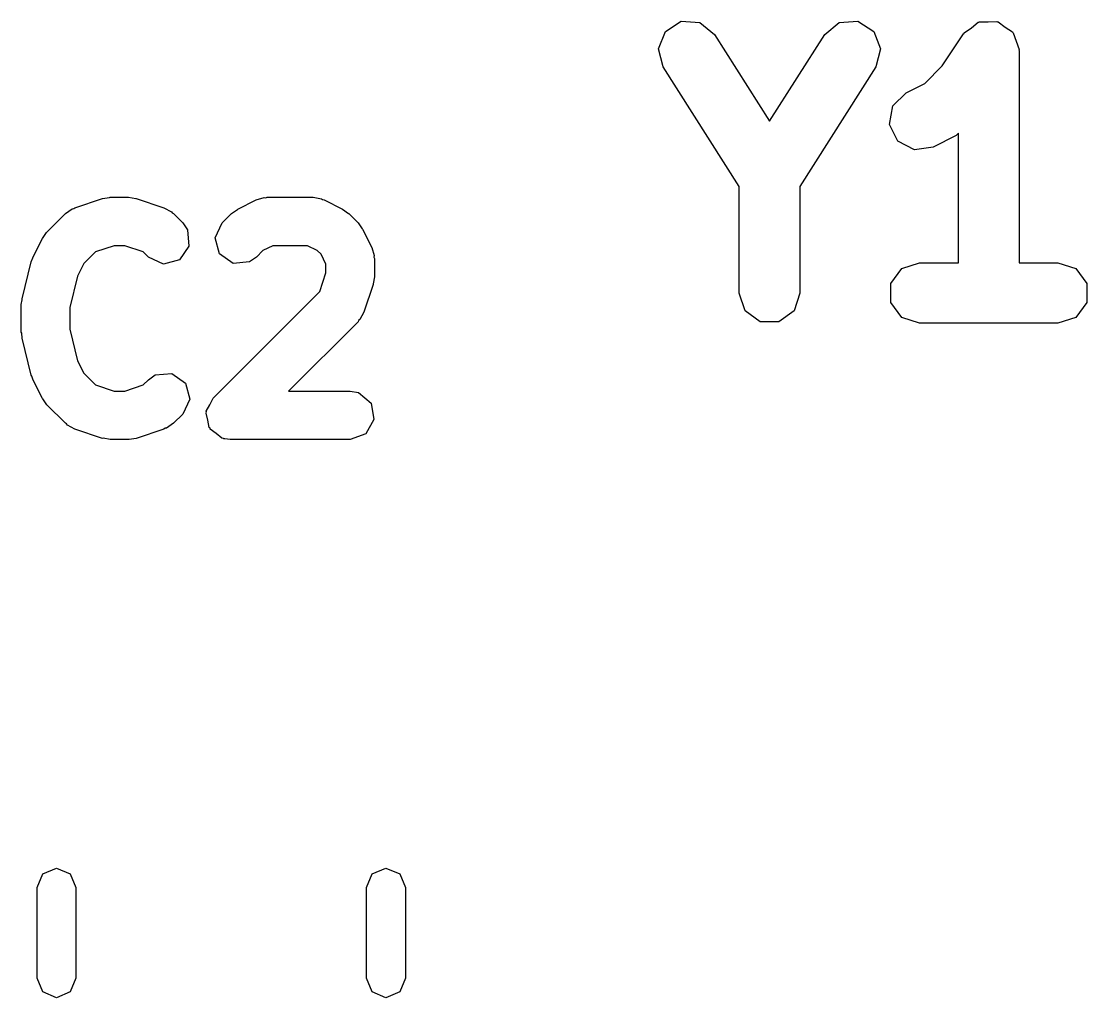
# Model space of a CAD drawing. Extents: x 83.3 to 116.7, y -117 to -83.4.
# Drawn here: x 96.831 to 100.129, y -89.641 to -86.619 of the extents above; entities that cross this region are included whole.
import ezdxf

# ---------------------------------------------------------------- set-up
doc = ezdxf.new("R2010")
doc.units = 0
doc.layers.add('BLACK', color=7, linetype='CONTINUOUS')

msp = doc.modelspace()

# ---------------------------------------------------------------- linework, layer by layer
at = {"layer": 'BLACK', "linetype": 'CONTINUOUS'}
for p, q in [((98.8251, -86.6502), (98.874, -86.6191)), ((98.874, -86.6191), (98.9318, -86.6227)), ((98.9318, -86.6227), (98.9765, -86.6596)), ((99.3183, -86.6596), (99.363, -86.6227)), ((99.363, -86.6227), (99.4208, -86.6191)), ((99.4208, -86.6191), (99.4697, -86.6502)), ((99.7721, -86.6388), (99.7934, -86.622)), ((99.7934, -86.622), (99.7954, -86.6219)), ((99.7954, -86.6219), (99.797, -86.6208)), ((99.797, -86.6208), (99.8242, -86.6208)), ((99.8242, -86.6208), (99.8513, -86.6197)), ((99.8513, -86.6197), (99.853, -86.6208)), ((99.853, -86.6208), (99.8549, -86.6208)), ((99.8549, -86.6208), (99.8769, -86.6367)), ((98.8038, -86.7041), (98.8251, -86.6502)), ((98.9765, -86.6596), (99.1474, -86.9281)), ((99.1474, -86.9281), (99.3183, -86.6596)), ((99.4697, -86.6502), (99.491, -86.7041)), ((99.6817, -86.7573), (99.748, -86.6579)), ((99.748, -86.6579), (99.7495, -86.6567)), ((99.7495, -86.6567), (99.7501, -86.6548)), ((99.7501, -86.6548), (99.7721, -86.6388)), ((99.8769, -86.6367), (99.8995, -86.6518)), ((99.8995, -86.6518), (99.9002, -86.6536)), ((99.9002, -86.6536), (99.9018, -86.6548)), ((99.9018, -86.6548), (99.9102, -86.6807)), ((99.9102, -86.6807), (99.9196, -86.7061)), ((98.8183, -86.7602), (98.8038, -86.7041)), ((99.491, -86.7041), (99.4765, -86.7602)), ((99.9196, -86.7061), (99.9191, -86.708)), ((99.9191, -86.708), (99.9197, -86.7099)), ((99.9197, -86.7099), (99.9197, -87.3662)), ((99.0536, -87.1301), (98.8183, -86.7602)), ((99.4765, -86.7602), (99.2411, -87.1301)), ((99.6276, -86.8114), (99.6817, -86.7573)), ((99.5697, -86.8403), (99.6276, -86.8114)), ((99.5285, -86.881), (99.5697, -86.8403)), ((99.519, -86.9382), (99.5285, -86.881)), ((99.5449, -86.99), (99.519, -86.9382)), ((99.5963, -87.0167), (99.5449, -86.99)), ((99.725, -86.9723), (99.6536, -87.0081)), ((99.7322, -86.9653), (99.725, -86.9723)), ((99.7322, -87.3662), (99.7322, -86.9653)), ((99.6536, -87.0081), (99.5963, -87.0167)), ((99.0536, -87.4599), (99.0536, -87.1301)), ((99.2411, -87.1301), (99.2411, -87.4599)), ((96.9968, -87.1959), (97.0825, -87.1674)), ((97.0825, -87.1674), (97.1047, -87.1641)), ((97.1047, -87.1641), (97.1062, -87.1635)), ((97.1062, -87.1635), (97.1634, -87.1635)), ((97.1634, -87.1635), (97.1855, -87.1674)), ((97.1855, -87.1674), (97.1871, -87.1674)), ((97.1871, -87.1674), (97.2728, -87.1959)), ((97.5013, -87.2), (97.5584, -87.1714)), ((97.5584, -87.1714), (97.5834, -87.164)), ((97.5834, -87.164), (97.5877, -87.1651)), ((97.5877, -87.1651), (97.5919, -87.1635)), ((97.5919, -87.1635), (97.7348, -87.1635)), ((97.7348, -87.1635), (97.7605, -87.168)), ((97.7605, -87.168), (97.7639, -87.1709)), ((97.7639, -87.1709), (97.7683, -87.1714)), ((97.7683, -87.1714), (97.8255, -87.2)), ((96.9103, -87.2712), (96.9675, -87.2141)), ((96.9675, -87.2141), (96.9888, -87.1991)), ((96.9888, -87.1991), (96.9933, -87.1987)), ((96.9933, -87.1987), (96.9968, -87.1959)), ((97.2728, -87.1959), (97.2957, -87.2083)), ((97.2957, -87.2083), (97.2981, -87.2122)), ((97.2981, -87.2122), (97.3021, -87.2141)), ((97.3021, -87.2141), (97.3307, -87.2426)), ((97.4532, -87.2426), (97.4818, -87.2141)), ((97.4818, -87.2141), (97.5001, -87.2012)), ((97.5001, -87.2012), (97.5013, -87.2)), ((97.8255, -87.2), (97.8435, -87.2134)), ((97.8435, -87.2134), (97.845, -87.2141)), ((97.845, -87.2141), (97.8735, -87.2426)), ((97.3307, -87.2426), (97.3456, -87.264)), ((97.4315, -87.2891), (97.4532, -87.2426)), ((97.8735, -87.2426), (97.8864, -87.261)), ((96.8677, -87.3478), (96.8963, -87.2907)), ((96.8963, -87.2907), (96.9096, -87.2727)), ((96.9096, -87.2727), (96.9103, -87.2712)), ((97.3456, -87.264), (97.3501, -87.3151)), ((97.4448, -87.3387), (97.4315, -87.2891)), ((97.8864, -87.261), (97.8876, -87.2621)), ((97.8876, -87.2621), (97.9162, -87.3193)), ((97.1184, -87.3135), (97.061, -87.3326)), ((97.1512, -87.3135), (97.1184, -87.3135)), ((97.2086, -87.3326), (97.1512, -87.3135)), ((97.3501, -87.3151), (97.3207, -87.3571)), ((97.6096, -87.3135), (97.5792, -87.3287)), ((97.7171, -87.3135), (97.6096, -87.3135)), ((97.7475, -87.3287), (97.7171, -87.3135)), ((97.9162, -87.3193), (97.9236, -87.3442)), ((96.862, -87.3632), (96.8673, -87.3514)), ((96.8673, -87.3514), (96.8677, -87.3478)), ((97.061, -87.3326), (97.025, -87.3687)), ((97.2246, -87.3487), (97.2086, -87.3326)), ((97.2711, -87.3704), (97.2246, -87.3487)), ((97.3207, -87.3571), (97.2711, -87.3704)), ((97.4868, -87.3681), (97.4448, -87.3387)), ((97.5593, -87.3487), (97.5379, -87.3636)), ((97.5792, -87.3287), (97.5593, -87.3487)), ((97.7589, -87.3401), (97.7475, -87.3287)), ((97.7741, -87.3705), (97.7589, -87.3401)), ((97.9236, -87.3442), (97.9226, -87.3486)), ((97.9226, -87.3486), (97.9241, -87.3528)), ((97.9241, -87.3528), (97.9241, -87.4099)), ((96.8335, -87.4775), (96.862, -87.3632)), ((97.025, -87.3687), (97.0056, -87.4076)), ((97.5379, -87.3636), (97.4868, -87.3681)), ((97.7741, -87.3978), (97.7741, -87.3705)), ((99.5225, -87.4309), (99.5566, -87.3841)), ((99.5566, -87.3841), (99.6117, -87.3662)), ((99.6117, -87.3662), (99.7322, -87.3662)), ((99.9197, -87.3662), (100.04, -87.3662)), ((100.04, -87.3662), (100.095, -87.3841)), ((100.095, -87.3841), (100.129, -87.4309)), ((97.0056, -87.4076), (96.9812, -87.5049)), ((97.755, -87.4551), (97.7741, -87.3978)), ((97.9241, -87.4099), (97.9202, -87.432)), ((97.4246, -87.7855), (97.755, -87.4551)), ((97.9202, -87.4337), (97.8917, -87.5194)), ((97.9202, -87.432), (97.9202, -87.4337)), ((99.5225, -87.4889), (99.5225, -87.4309)), ((100.129, -87.4309), (100.129, -87.4889)), ((96.8312, -87.4957), (96.8338, -87.4809)), ((96.8338, -87.4809), (96.8335, -87.4775)), ((99.0715, -87.515), (99.0536, -87.4599)), ((99.2411, -87.4599), (99.2232, -87.515)), ((99.5566, -87.5358), (99.5225, -87.4889)), ((100.129, -87.4889), (100.095, -87.5358)), ((96.8312, -87.5814), (96.8312, -87.4957)), ((96.9812, -87.5049), (96.9812, -87.5721)), ((97.8917, -87.5194), (97.8793, -87.5423)), ((99.1184, -87.5491), (99.0715, -87.515)), ((99.2232, -87.515), (99.1764, -87.5491)), ((97.8735, -87.5487), (97.6587, -87.7635)), ((97.8754, -87.5446), (97.8735, -87.5487)), ((97.8793, -87.5423), (97.8754, -87.5446)), ((99.1764, -87.5491), (99.1184, -87.5491)), ((99.6117, -87.5537), (99.5566, -87.5358)), ((100.04, -87.5537), (99.6117, -87.5537)), ((100.095, -87.5358), (100.04, -87.5537)), ((96.8324, -87.5846), (96.8312, -87.5814)), ((96.8335, -87.5996), (96.8324, -87.5846)), ((96.9812, -87.5721), (97.0056, -87.6695)), ((96.862, -87.7139), (96.8335, -87.5996)), ((97.0056, -87.6695), (97.025, -87.7084)), ((96.864, -87.7168), (96.862, -87.7139)), ((96.8677, -87.7292), (96.864, -87.7168)), ((97.025, -87.7084), (97.061, -87.7444)), ((97.2246, -87.7283), (97.246, -87.7134)), ((97.246, -87.7134), (97.2971, -87.7089)), ((97.2971, -87.7089), (97.3391, -87.7384)), ((96.8963, -87.7863), (96.8677, -87.7292)), ((97.061, -87.7444), (97.1184, -87.7635)), ((97.1512, -87.7635), (97.2086, -87.7444)), ((97.2086, -87.7444), (97.2246, -87.7283)), ((97.3391, -87.7384), (97.3524, -87.7879)), ((96.8975, -87.7875), (96.8963, -87.7863)), ((97.1184, -87.7635), (97.1512, -87.7635)), ((97.4151, -87.8059), (97.4246, -87.7855)), ((97.6587, -87.7635), (97.8491, -87.7635)), ((97.8491, -87.7635), (97.8747, -87.768)), ((97.8747, -87.768), (97.914, -87.801)), ((96.9103, -87.8058), (96.8975, -87.7875)), ((96.9675, -87.863), (96.9103, -87.8058)), ((97.3524, -87.7879), (97.3307, -87.8344)), ((97.4038, -87.8255), (97.4151, -87.8059)), ((97.914, -87.801), (97.9229, -87.8515)), ((97.3307, -87.8344), (97.3021, -87.863)), ((97.4029, -87.832), (97.4044, -87.8289)), ((97.4088, -87.8538), (97.4029, -87.832)), ((97.4044, -87.8289), (97.4038, -87.8255)), ((97.9229, -87.8515), (97.8973, -87.896)), ((96.9715, -87.8649), (96.9675, -87.863)), ((96.9739, -87.8687), (96.9715, -87.8649)), ((96.9968, -87.8811), (96.9739, -87.8687)), ((97.0825, -87.9097), (96.9968, -87.8811)), ((97.2728, -87.8811), (97.1871, -87.9097)), ((97.2763, -87.8783), (97.2728, -87.8811)), ((97.2808, -87.8779), (97.2763, -87.8783)), ((97.3021, -87.863), (97.2808, -87.8779)), ((97.4127, -87.876), (97.4088, -87.8538)), ((97.4153, -87.8782), (97.4127, -87.876)), ((97.4162, -87.8815), (97.4153, -87.8782)), ((97.4347, -87.8945), (97.4162, -87.8815)), ((97.0841, -87.9096), (97.0825, -87.9097)), ((97.1062, -87.9135), (97.0841, -87.9096)), ((97.1634, -87.9135), (97.1062, -87.9135)), ((97.1649, -87.913), (97.1634, -87.9135)), ((97.1871, -87.9097), (97.1649, -87.913)), ((97.452, -87.909), (97.4347, -87.8945)), ((97.4566, -87.9098), (97.452, -87.909)), ((97.4582, -87.911), (97.4566, -87.9098)), ((97.4615, -87.9107), (97.4582, -87.911)), ((97.4777, -87.9135), (97.4615, -87.9107)), ((97.8491, -87.9135), (97.4777, -87.9135)), ((97.8973, -87.896), (97.8491, -87.9135)), ((96.88, -89.2994), (96.8976, -89.257)), ((96.8976, -89.257), (96.94, -89.2394)), ((96.94, -89.2394), (96.9824, -89.257)), ((96.9824, -89.257), (97, -89.2994)), ((97.9, -89.2994), (97.9176, -89.257)), ((97.9176, -89.257), (97.96, -89.2394)), ((97.96, -89.2394), (98.0024, -89.257)), ((98.0024, -89.257), (98.02, -89.2994)), ((96.88, -89.5806), (96.88, -89.2994)), ((97, -89.2994), (97, -89.5806)), ((97.9, -89.5806), (97.9, -89.2994)), ((98.02, -89.2994), (98.02, -89.5806)), ((96.8976, -89.623), (96.88, -89.5806)), ((97, -89.5806), (96.9824, -89.623)), ((97.9176, -89.623), (97.9, -89.5806)), ((98.02, -89.5806), (98.0024, -89.623)), ((96.94, -89.6406), (96.8976, -89.623)), ((96.9824, -89.623), (96.94, -89.6406)), ((97.96, -89.6406), (97.9176, -89.623)), ((98.0024, -89.623), (97.96, -89.6406))]:
    msp.add_line(p, q, dxfattribs=at)

doc.saveas('drawing.dxf')
